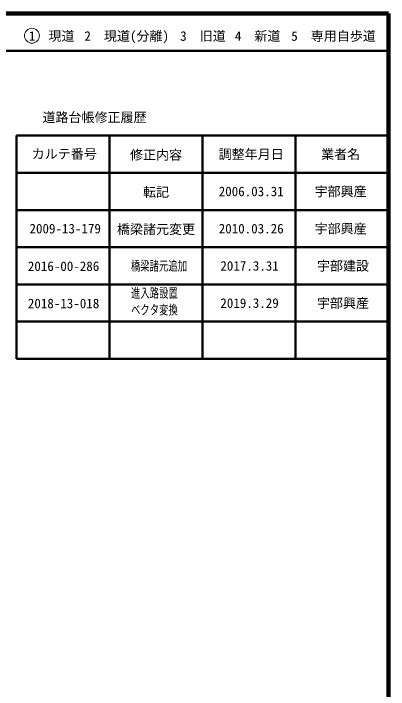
# Model space of a CAD drawing. Units: millimetres, scale not verified. Extents: x 40000 to 680000, y 20000 to 380000.
# Drawn here: x 579191 to 680000, y 198357 to 380000 of the extents above; entities that cross this region are included whole.
import ezdxf
from ezdxf.enums import TextEntityAlignment as Align

# ---------------------------------------------------------------- set-up
doc = ezdxf.new("R2010")
doc.units = ezdxf.units.MM
doc.header["$LTSCALE"] = 1000
for name, color, linetype, lineweight in [('M-TTL', 2, 'Continuous', 140), ('M-TTL-FRAM', 2, 'Continuous', 50), ('M-TTL-LINE', 7, 'Continuous', 50), ('M-TTL-TXT', 7, 'Continuous', 13)]:
    doc.layers.add(name, color=color, linetype=linetype, lineweight=lineweight)
doc.styles.add('ＭＳ ゴシック', font='')
doc.styles.get('ＭＳ ゴシック').set_extended_font_data('MS Gothic')

msp = doc.modelspace()

# ---------------------------------------------------------------- linework, layer by layer
at = {"layer": 'M-TTL'}
for p, q in [((680000, 380000), (40000, 380000)), ((680000, 20000), (680000, 380000))]:
    msp.add_line(p, q, dxfattribs=at)
at = {"layer": 'M-TTL-FRAM'}
for p, q in [((580000, 347197), (580000, 287197)), ((580000, 347197), (680000, 347197)), ((580000, 287197), (680000, 287197))]:
    msp.add_line(p, q, dxfattribs=at)
at = {"layer": 'M-TTL-LINE'}
for p, q in [((40000, 370000), (680000, 370000)), ((605000, 347197), (605000, 287197)), ((630000, 347197), (630000, 287197)), ((655000, 347197), (655000, 287197)), ((580000, 337197), (680000, 337197)), ((580000, 327197), (680000, 327197)), ((580000, 317197), (680000, 317197)), ((580000, 307197), (680000, 307197)), ((580000, 297197), (680000, 297197))]:
    msp.add_line(p, q, dxfattribs=at)
at = {"layer": 'M-TTL-TXT'}
msp.add_circle((584147, 374034), 2000, dxfattribs=at)

# ---------------------------------------------------------------- texts
at = {"layer": 'M-TTL-TXT', "style": 'ＭＳ ゴシック'}
for s, p in [('1\u3000現道', (589448, 373958)), ('2\u3000現道(分離)', (609619, 373958)), ('3\u3000旧道', (630121, 373958)), ('4\u3000新道', (644824, 373958)), ('5\u3000専用自歩道', (665228, 373958)), ('道路台帳修正履歴', (600968, 352113)), ('カルテ番号', (592839, 342277)), ('修正内容', (617509, 342023)), ('調整年月日', (643089, 342197)), ('業者名', (667134, 342197)), ('転記', (617509, 332023)), ('2006.03.31', (643089, 332197)), ('宇部興産', (667134, 332197)), ('2009-13-179', (593089, 322197)), ('橋梁諸元変更', (617509, 322023)), ('2010.03.26', (643089, 322197)), ('宇部興産', (667134, 322197))]:
    msp.add_text(s, height=2566, dxfattribs=at).set_placement(p, align=Align.MIDDLE_CENTER)
for s, p in [('2016-00-286', (583046, 310044)), ('2017.3.31', (634796, 310138)), ('2018-13-018', (583046, 300044)), ('2019.3.29', (634796, 300138))]:
    msp.add_text(s, height=2566, dxfattribs=at).set_placement(p, align=Align.BOTTOM_LEFT)
at = {"layer": 'M-TTL-TXT', "style": 'ＭＳ ゴシック', "width": 0.7}
for s, p in [('橋梁諸元追加', (610749, 310138)), ('進入路設置', (610782, 302844)), ('ベクタ変換', (610782, 298352))]:
    msp.add_text(s, height=2566, dxfattribs=at).set_placement(p, align=Align.BOTTOM_LEFT)
at = {"layer": 'M-TTL-TXT', "style": 'ＭＳ ゴシック'}
for s, p in [('宇部建設', (667758, 310138)), ('宇部興産', (667758, 300138))]:
    msp.add_text(s, height=2566, dxfattribs=at).set_placement(p, align=Align.BOTTOM_CENTER)

doc.saveas('drawing.dxf')
